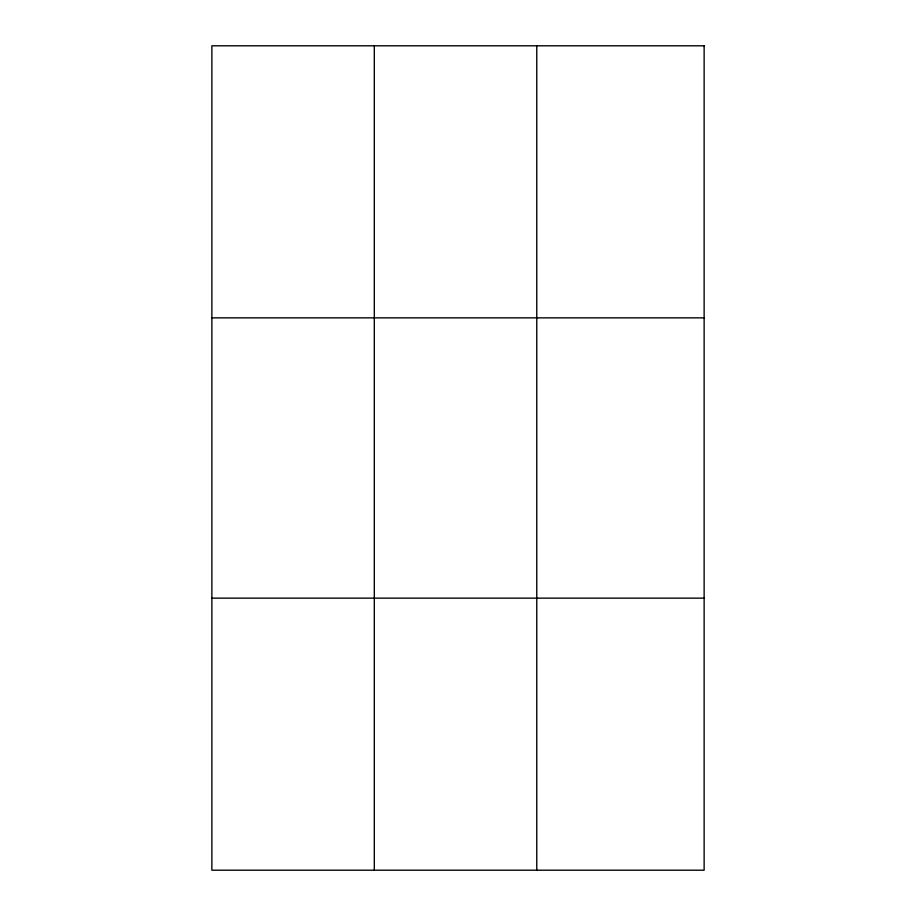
<?xml version="1.0" encoding="UTF-8"?>
<svg xmlns="http://www.w3.org/2000/svg" width="916" height="916" viewBox="0 0 916 916"><rect width="100%" height="100%" fill="white"/><g stroke="black" fill="none" stroke-linecap="round" stroke-linejoin="round"><path stroke-width="1.37" d="M374.312 45.8L374.312 870.2M536.765 45.8L536.765 870.2M211.871 317.852L704.129 317.852M211.871 598.148L704.129 598.148M704.129 45.8L704.129 870.2L211.871 870.2L211.871 45.8L704.129 45.8"/></g></svg>
